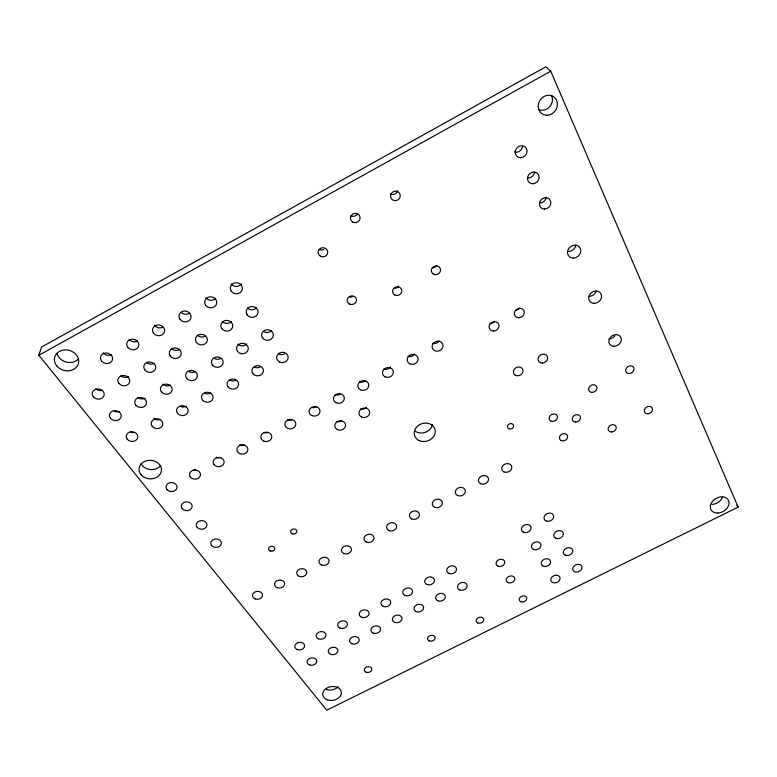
<?xml version="1.0" encoding="UTF-8"?>
<svg xmlns="http://www.w3.org/2000/svg" width="777" height="777" viewBox="0 0 777 777"><rect width="100%" height="100%" fill="white"/><g stroke="black" fill="none" stroke-linecap="round" stroke-linejoin="round"><path stroke-width="1.17" d="M38.85 355.254L41.521 347.076L545.813 66.822L550.757 71.193L738.15 507.109L326.767 710.178L38.85 355.254L550.757 71.193M736.8 505.205L738.15 507.109M338.073 686.858A9.285 6.886 -9.6 0 1 326.136 689.432M188.869 313.5A6.022 5.39 10.3 0 1 181.216 312.383M78.496 358.974A12.121 10.256 14.6 0 1 66.298 362.121A12.121 10.256 14.6 0 1 57.071 353.506M596.202 291.21A6.692 5.75 -36.4 0 1 589.277 296.309M119.299 411.519A5.866 4.934 8.7 0 1 114.355 411.286M722.571 497.047A9.81 7.401 -29.7 0 1 712.004 504.409M287.587 420.085A5.507 4.749 -5.2 0 0 287.626 428.321A5.507 4.749 -5.2 0 0 295.852 423.989A5.507 4.749 -5.2 0 0 287.587 420.085A5.429 4.711 -5 0 0 292.239 419.609M145.076 398.203A5.847 4.992 7.9 0 1 137.616 397.261M271.387 330.594A5.808 5.254 0 0 1 264.073 331.886M256.352 307.867A5.895 5.381 3.3 0 1 247.319 307.983M204.914 336.305A5.915 5.264 7 0 1 197.387 335.246M160.635 465.549A11.082 9.178 4.2 0 1 150.301 469.57A11.082 9.178 4.2 0 1 141.016 463.684M241.472 283.741A6.002 5.507 7.2 0 1 231.109 283.828M284.518 353.904A5.721 5.128 -2.7 0 1 278.807 354.011M133.702 432.575A5.769 4.827 6.7 0 1 130.789 432.012M323.863 249.407A4.759 4.507 -6.2 0 1 319.124 249.427M160.266 419.522A5.75 4.876 5.7 0 1 153.797 418.249M186.091 406.293A5.74 4.924 4.6 0 1 180.371 406.439M162.859 327.156A6.041 5.332 11.3 0 1 154.536 325.32M179.205 349.718A5.925 5.216 8.4 0 1 171.659 348.688M195.124 371.688A5.827 5.099 5.7 0 1 189.316 371.814M210.625 393.094A5.73 4.983 3.2 0 1 204.905 393.23M220.532 358.518A5.818 5.148 4.1 0 1 214.734 358.634M235.742 380.147A5.721 5.031 1.6 0 1 230.041 380.274M215.695 298.368A6.012 5.449 9 0 1 205.895 297.708M246.756 343.939A5.808 5.196 2.3 0 1 237.859 344.094M397.61 190.705A4.837 4.652 -32.3 0 1 390.384 193.929M398.64 286.13A4.613 4.254 -19.8 0 1 394.599 288.306M111.655 354.642A6.07 5.216 12.7 0 1 103.273 352.875M195.678 470.046A5.449 4.536 1.2 0 1 193.794 469.832M220.794 457.371A5.439 4.584 -0.1 0 1 216.2 457.197M244.192 444.978A5.439 4.623 -1.5 0 1 239.607 444.784M267.725 432.507A5.429 4.662 -3.1 0 1 264.005 432.624M439.209 340.996A5.497 4.895 -21.6 0 1 432.536 343.288M436.771 265.579A4.643 4.283 -27.1 0 1 432.692 267.783M341.297 420.969A5.361 4.652 -9.7 0 1 336.791 421.435M366.501 407.381A5.371 4.681 -12 0 1 360.538 408.935M137.48 341.093A6.051 5.274 12.1 0 1 129.128 339.296M154.118 363.403A5.944 5.157 9.4 0 1 146.552 362.393M170.318 385.13A5.837 5.041 6.9 0 1 162.879 384.168M352.282 296.639A4.623 4.274 -12 0 1 349.971 297.241M231.439 321.464A5.905 5.322 5.4 0 1 222.407 321.591M260.178 366.997A5.721 5.08 -0.3 0 1 254.477 367.113M414.695 353.982A5.478 4.876 -18.3 0 1 408.051 356.274M357.439 213.986A4.798 4.623 -16.5 0 1 350.874 215.666M546.153 197.387A5.934 5.332 -43.8 0 1 539.918 202.982M534.537 172.241A6.031 5.468 -46.8 0 1 528.234 177.962M102.515 390.258A5.973 5.041 10.9 0 1 95.794 388.908M614.782 335.917A6.517 5.478 -34.1 0 1 609.032 338.908M494.463 321.231A5.05 4.468 -28.1 0 1 490.015 323.582M390.326 366.899A5.458 4.847 -15.2 0 1 383.692 369.182M128.584 376.709A5.954 5.099 10.2 0 1 120.998 375.728M432.41 424.572A10.528 9.013 -17.1 0 1 425.087 432.41A10.528 9.013 -17.1 0 1 414.432 430.604M551.68 95.678A10.15 9.159 -56.5 0 1 549.358 107.061A10.15 9.159 -56.5 0 1 538.422 109.47M575.806 245.095A6.876 6.041 -39.6 0 1 568.502 251.495M519.327 308.08A5.08 4.477 -31 0 1 515.685 310.373M522.591 146.387A6.138 5.614 -50.4 0 1 514.267 151.855M365.53 380.439A5.449 4.817 -12.2 0 1 359.479 382.012M339.976 394.308A5.439 4.779 -9.6 0 1 335.411 394.774M316.035 406.993A5.439 4.749 -7.1 0 1 311.47 407.459M179.914 319.25A6.109 5.449 9.7 0 0 190.443 319.124A6.109 5.449 9.7 0 0 184.712 310.985A6.109 5.449 9.7 0 0 179.914 319.25M327.234 699.815A9.392 6.915 -9.6 0 0 341.375 692.88A9.392 6.915 -9.6 0 0 327.505 687.732A9.392 6.915 -9.6 0 0 327.234 699.815M118.852 383.362A6.041 5.148 9.8 0 0 129.235 383.148A6.041 5.148 9.8 0 0 123.349 375.485A6.041 5.148 9.8 0 0 118.852 383.362M56.663 365.782A12.296 10.363 14.2 0 0 77.661 365.452A12.296 10.363 14.2 0 0 65.346 349.883A12.296 10.363 14.2 0 0 56.663 365.782M262.412 337.723A5.886 5.303 -0.4 0 0 272.601 337.577A5.886 5.303 -0.4 0 0 267.375 329.691A5.886 5.303 -0.4 0 0 262.412 337.723M343.842 553.545A5.08 4.079 -10.2 0 0 351.515 549.65A5.08 4.079 -10.2 0 0 344.036 546.425A5.08 4.079 -10.2 0 0 343.842 553.545M373.164 633.09A4.905 3.749 -11.7 0 0 380.594 629.389A4.905 3.749 -11.7 0 0 373.455 626.515A4.905 3.749 -11.7 0 0 373.164 633.09M594.24 303.341A6.779 5.808 -36.1 0 0 601.126 294.046A6.779 5.808 -36.1 0 0 590.044 294.143A6.779 5.808 -36.1 0 0 594.24 303.341M409.683 363.743A5.546 4.924 -18.3 0 0 418.162 359.285A5.546 4.924 -18.3 0 0 410.178 355.108A5.546 4.924 -18.3 0 0 409.683 363.743M352.709 222.047A4.876 4.672 -16.5 0 0 360.101 218.007A4.876 4.672 -16.5 0 0 352.933 213.928A4.876 4.672 -16.5 0 0 352.709 222.047M110.451 418.23A5.944 4.983 8.4 0 0 120.688 417.968A5.944 4.983 8.4 0 0 114.85 410.586A5.944 4.983 8.4 0 0 110.451 418.23M532.653 183.751A6.119 5.536 -46.1 0 0 538.616 175.019A6.119 5.536 -46.1 0 0 528.593 174.932A6.119 5.536 -46.1 0 0 532.653 183.751M717.773 513.043A9.926 7.449 -29.5 0 0 728.554 500.563A9.926 7.449 -29.5 0 0 712.626 501.184A9.926 7.449 -29.5 0 0 717.773 513.043M546.687 115.219A10.295 9.275 -55.8 0 0 556.643 100.427A10.295 9.275 -55.8 0 0 540.122 100.068A10.295 9.275 -55.8 0 0 546.687 115.219M418.92 440.452A10.664 9.081 -17.1 0 0 435.246 432.051A10.664 9.081 -17.1 0 0 420.017 424.475A10.664 9.081 -17.1 0 0 418.92 440.452M140.919 474.504A11.228 9.266 3.9 0 0 160.324 473.892A11.228 9.266 3.9 0 0 149.543 460.305A11.228 9.266 3.9 0 0 140.919 474.504M270.182 550.98A3.108 2.496 -5.6 0 0 274.796 548.601A3.108 2.496 -5.6 0 0 270.105 546.649A3.108 2.496 -5.6 0 0 270.182 550.98M292.201 533.78A3.118 2.535 -6.8 0 0 296.853 531.381A3.118 2.535 -6.8 0 0 292.181 529.38A3.118 2.535 -6.8 0 0 292.201 533.78M508.741 428.749A3.176 2.661 -23.5 0 0 513.626 426.233A3.176 2.661 -23.5 0 0 509.265 423.989A3.176 2.661 -23.5 0 0 508.741 428.749M573.3 258.081A6.974 6.099 -39.1 0 0 580.283 248.368A6.974 6.099 -39.1 0 0 568.871 248.387A6.974 6.099 -39.1 0 0 573.3 258.081M614.131 346.328A6.604 5.526 -33.9 0 0 620.92 337.432A6.604 5.526 -33.9 0 0 610.149 337.587A6.604 5.526 -33.9 0 0 614.131 346.328M493.628 330.992A5.118 4.516 -27.8 0 0 498.611 323.96A5.118 4.516 -27.8 0 0 489.996 324.077A5.118 4.516 -27.8 0 0 493.628 330.992M518.813 317.706A5.157 4.526 -30.7 0 0 523.883 310.615A5.157 4.526 -30.7 0 0 515.268 310.713A5.157 4.526 -30.7 0 0 518.813 317.706M520.522 157.721A6.226 5.672 -49.6 0 0 526.534 148.786A6.226 5.672 -49.6 0 0 516.346 148.66A6.226 5.672 -49.6 0 0 520.522 157.721M544.454 209.052A6.022 5.39 -43.2 0 0 550.369 200.534A6.022 5.39 -43.2 0 0 540.501 200.476A6.022 5.39 -43.2 0 0 544.454 209.052M592.21 392.385A4.361 3.623 -30 0 0 596.658 386.577A4.361 3.623 -30 0 0 589.471 386.742A4.361 3.623 -30 0 0 592.21 392.385M611.567 431.954A4.254 3.448 -28.9 0 0 615.957 426.379A4.254 3.448 -28.9 0 0 608.964 426.573A4.254 3.448 -28.9 0 0 611.567 431.954M629.205 373.572A4.409 3.632 -32.7 0 0 633.76 367.696A4.409 3.632 -32.7 0 0 626.583 367.842A4.409 3.632 -32.7 0 0 629.205 373.572M647.736 413.762A4.293 3.458 -31.2 0 0 652.233 408.119A4.293 3.458 -31.2 0 0 645.24 408.304A4.293 3.458 -31.2 0 0 647.736 413.762M520.775 601.67A3.875 2.953 -19.2 0 0 526.767 598.717A3.875 2.953 -19.2 0 0 521.454 596.367A3.875 2.953 -19.2 0 0 520.775 601.67M477.797 622.931A3.856 2.923 -16.9 0 0 483.731 619.997A3.856 2.923 -16.9 0 0 478.341 617.715A3.856 2.923 -16.9 0 0 477.797 622.931M349.397 303.982A4.691 4.312 -12.1 0 0 356.507 300.165A4.691 4.312 -12.1 0 0 349.592 296.474A4.691 4.312 -12.1 0 0 349.397 303.982M320.474 256.225A4.827 4.555 -6.7 0 0 327.748 252.263A4.827 4.555 -6.7 0 0 320.561 248.329A4.827 4.555 -6.7 0 0 320.474 256.225M252.69 373.397A5.798 5.128 -0.7 0 0 262.733 373.203A5.798 5.128 -0.7 0 0 257.546 365.608A5.798 5.128 -0.7 0 0 252.69 373.397M237.412 351.253A5.895 5.254 1.9 0 0 247.62 351.087A5.895 5.254 1.9 0 0 242.288 343.298A5.895 5.254 1.9 0 0 237.412 351.253M221.717 328.516A5.993 5.381 4.9 0 0 232.08 328.38A5.993 5.381 4.9 0 0 226.612 320.367A5.993 5.381 4.9 0 0 221.717 328.516M205.594 305.147A6.099 5.507 8.3 0 0 216.123 305.04A6.099 5.507 8.3 0 0 210.499 296.804A6.099 5.507 8.3 0 0 205.594 305.147M227.894 386.732A5.808 5.08 1.2 0 0 237.937 386.519A5.808 5.08 1.2 0 0 232.653 379.011A5.808 5.08 1.2 0 0 227.894 386.732M212.325 364.84A5.895 5.196 3.7 0 0 222.533 364.656A5.895 5.196 3.7 0 0 217.104 356.944A5.895 5.196 3.7 0 0 212.325 364.84M196.338 342.356A6.002 5.322 6.5 0 0 206.711 342.201A6.002 5.322 6.5 0 0 201.126 334.275A6.002 5.322 6.5 0 0 196.338 342.356M279.535 361.965A5.798 5.177 -3 0 0 288.189 357.333A5.798 5.177 -3 0 0 279.458 353.001A5.798 5.177 -3 0 0 279.535 361.965M247.008 314.724A5.983 5.439 2.8 0 0 257.362 314.617A5.983 5.439 2.8 0 0 251.991 306.507A5.983 5.439 2.8 0 0 247.008 314.724M231.177 291.093A6.09 5.575 6.5 0 0 241.705 291.016A6.09 5.575 6.5 0 0 236.189 282.682A6.09 5.575 6.5 0 0 231.177 291.093M127.175 439.17A5.847 4.876 6.4 0 0 137.257 438.888A5.847 4.876 6.4 0 0 131.575 431.701A5.847 4.876 6.4 0 0 127.175 439.17M93.279 396.717A6.051 5.099 10.5 0 0 103.681 396.484A6.051 5.099 10.5 0 0 97.679 388.908A6.051 5.099 10.5 0 0 93.279 396.717M202.389 399.864A5.818 5.031 2.9 0 0 212.451 399.631A5.818 5.031 2.9 0 0 207.061 392.21A5.818 5.031 2.9 0 0 202.389 399.864M186.529 378.214A5.915 5.148 5.3 0 0 196.746 378.01A5.915 5.148 5.3 0 0 191.21 370.376A5.915 5.148 5.3 0 0 186.529 378.214M170.231 355.973A6.012 5.264 7.9 0 0 180.614 355.798A6.012 5.264 7.9 0 0 174.932 347.96A6.012 5.264 7.9 0 0 170.231 355.973M153.496 333.119A6.119 5.39 10.8 0 0 164.034 332.974A6.119 5.39 10.8 0 0 158.197 324.922A6.119 5.39 10.8 0 0 153.496 333.119M177.496 413.257A5.818 4.973 4.2 0 0 187.558 413.005A5.818 4.973 4.2 0 0 182.071 405.662A5.818 4.973 4.2 0 0 177.496 413.257M161.344 391.851A5.925 5.089 6.5 0 0 171.571 391.627A5.925 5.089 6.5 0 0 165.938 384.081A5.925 5.089 6.5 0 0 161.344 391.851M144.765 369.862A6.022 5.206 8.9 0 0 155.147 369.667A6.022 5.206 8.9 0 0 149.359 361.917A6.022 5.206 8.9 0 0 144.765 369.862M127.729 347.261A6.138 5.322 11.6 0 0 138.277 347.105A6.138 5.322 11.6 0 0 132.333 339.141A6.138 5.322 11.6 0 0 127.729 347.261M152.166 426.282A5.837 4.924 5.4 0 0 162.238 426.019A5.837 4.924 5.4 0 0 156.653 418.754A5.837 4.924 5.4 0 0 152.166 426.282M135.732 405.108A5.934 5.041 7.5 0 0 145.959 404.866A5.934 5.041 7.5 0 0 140.219 397.406A5.934 5.041 7.5 0 0 135.732 405.108M101.505 361.023A6.158 5.264 12.3 0 0 112.063 360.839A6.158 5.264 12.3 0 0 106.012 352.962A6.158 5.264 12.3 0 0 101.505 361.023M337.422 429.632A5.439 4.691 -9.8 0 0 345.629 425.34A5.439 4.691 -9.8 0 0 337.597 421.474A5.439 4.691 -9.8 0 0 337.422 429.632M361.49 416.977A5.449 4.72 -12.1 0 0 369.745 412.655A5.449 4.72 -12.1 0 0 361.771 408.741A5.449 4.72 -12.1 0 0 361.49 416.977M211.616 545.483A5.284 4.235 -2.2 0 0 220.755 545.085A5.284 4.235 -2.2 0 0 215.889 538.937A5.284 4.235 -2.2 0 0 211.616 545.483M197.076 527.282A5.361 4.332 -0.9 0 0 206.352 526.903A5.361 4.332 -0.9 0 0 201.36 520.6A5.361 4.332 -0.9 0 0 197.076 527.282M182.168 508.624A5.439 4.429 0.5 0 0 191.579 508.265A5.439 4.429 0.5 0 0 186.47 501.796A5.439 4.429 0.5 0 0 182.168 508.624M434.528 350.602A5.575 4.944 -21.4 0 0 443.045 346.115A5.575 4.944 -21.4 0 0 435.13 341.88A5.575 4.944 -21.4 0 0 434.528 350.602M384.984 376.806A5.536 4.895 -15.2 0 0 393.415 372.368A5.536 4.895 -15.2 0 0 385.373 368.259A5.536 4.895 -15.2 0 0 384.984 376.806M360.441 389.801A5.517 4.856 -12.3 0 0 368.813 385.392A5.517 4.856 -12.3 0 0 360.713 381.322A5.517 4.856 -12.3 0 0 360.441 389.801M336.023 402.709A5.517 4.827 -9.7 0 0 344.357 398.329A5.517 4.827 -9.7 0 0 336.198 394.318A5.517 4.827 -9.7 0 0 336.023 402.709M311.752 415.549A5.507 4.788 -7.3 0 0 320.037 411.198A5.507 4.788 -7.3 0 0 311.82 407.245A5.507 4.788 -7.3 0 0 311.752 415.549M263.626 441.015A5.507 4.711 -3.4 0 0 271.814 436.703A5.507 4.711 -3.4 0 0 263.49 432.857A5.507 4.711 -3.4 0 0 263.626 441.015M239.772 453.632A5.507 4.662 -1.8 0 0 247.912 449.349A5.507 4.662 -1.8 0 0 239.539 445.561A5.507 4.662 -1.8 0 0 239.772 453.632M213.966 464.559A5.517 4.623 -0.3 0 0 223.514 464.257A5.517 4.623 -0.3 0 0 218.444 457.478A5.517 4.623 -0.3 0 0 213.966 464.559M190.365 477.059A5.517 4.575 0.9 0 0 199.903 476.738A5.517 4.575 0.9 0 0 194.745 470.036A5.517 4.575 0.9 0 0 190.365 477.059M166.89 489.481A5.526 4.536 2 0 0 176.437 489.151A5.526 4.536 2 0 0 171.193 482.517A5.526 4.536 2 0 0 166.89 489.481M255.07 598.882A5.07 3.963 -5.3 0 0 262.577 595.065A5.07 3.963 -5.3 0 0 254.905 592.016A5.07 3.963 -5.3 0 0 255.07 598.882M277.088 587.635A5.07 3.992 -6.4 0 0 284.635 583.799A5.07 3.992 -6.4 0 0 277.01 580.71A5.07 3.992 -6.4 0 0 277.088 587.635M299.223 576.34A5.07 4.021 -7.6 0 0 306.808 572.474A5.07 4.021 -7.6 0 0 299.232 569.337A5.07 4.021 -7.6 0 0 299.223 576.34M321.474 564.976A5.08 4.05 -8.9 0 0 329.108 561.091A5.08 4.05 -8.9 0 0 321.571 557.915A5.08 4.05 -8.9 0 0 321.474 564.976M366.336 542.064A5.089 4.108 -11.6 0 0 374.048 538.14A5.089 4.108 -11.6 0 0 366.618 534.877A5.089 4.108 -11.6 0 0 366.336 542.064M388.947 530.516A5.099 4.138 -13.2 0 0 396.697 526.573A5.099 4.138 -13.2 0 0 389.316 523.261A5.099 4.138 -13.2 0 0 388.947 530.516M411.674 518.91A5.109 4.167 -14.8 0 0 419.473 514.937A5.109 4.167 -14.8 0 0 412.14 511.587A5.109 4.167 -14.8 0 0 411.674 518.91M434.528 507.235A5.118 4.186 -16.4 0 0 442.366 503.253A5.118 4.186 -16.4 0 0 435.081 499.844A5.118 4.186 -16.4 0 0 434.528 507.235M457.507 495.503A5.128 4.206 -18.2 0 0 465.384 491.491A5.128 4.206 -18.2 0 0 458.158 488.043A5.128 4.206 -18.2 0 0 457.507 495.503M480.604 483.702A5.148 4.225 -19.9 0 0 488.529 479.671A5.148 4.225 -19.9 0 0 481.351 476.184A5.148 4.225 -19.9 0 0 480.604 483.702M503.836 471.843A5.167 4.244 -21.7 0 0 511.8 467.793A5.167 4.244 -21.7 0 0 504.671 464.248A5.167 4.244 -21.7 0 0 503.836 471.843M459.595 589.908A4.934 3.836 -16.5 0 0 467.171 586.14A4.934 3.836 -16.5 0 0 460.227 583.1A4.934 3.836 -16.5 0 0 459.595 589.908M448.873 573.416A4.992 3.924 -16.2 0 0 456.536 569.58A4.992 3.924 -16.2 0 0 449.465 566.472A4.992 3.924 -16.2 0 0 448.873 573.416M437.82 600.786A4.924 3.817 -15.2 0 0 445.367 597.027A4.924 3.817 -15.2 0 0 438.364 594.036A4.924 3.817 -15.2 0 0 437.82 600.786M426.874 584.459A4.983 3.904 -14.8 0 0 434.498 580.652A4.983 3.904 -14.8 0 0 427.389 577.573A4.983 3.904 -14.8 0 0 426.874 584.459M416.151 611.606A4.915 3.798 -14 0 0 423.659 607.876A4.915 3.798 -14 0 0 416.618 604.924A4.915 3.798 -14 0 0 416.151 611.606M404.992 595.444A4.973 3.885 -13.6 0 0 412.577 591.656A4.973 3.885 -13.6 0 0 405.419 588.616A4.973 3.885 -13.6 0 0 404.992 595.444M394.599 622.377A4.905 3.768 -12.8 0 0 402.068 618.657A4.905 3.768 -12.8 0 0 394.978 615.743A4.905 3.768 -12.8 0 0 394.599 622.377M383.226 606.381A4.963 3.856 -12.3 0 0 390.763 602.602A4.963 3.856 -12.3 0 0 383.556 599.611A4.963 3.856 -12.3 0 0 383.226 606.381M361.558 617.259A4.963 3.836 -11.1 0 0 369.065 613.5A4.963 3.836 -11.1 0 0 361.81 610.547A4.963 3.836 -11.1 0 0 361.558 617.259M351.826 643.744A4.895 3.73 -10.6 0 0 359.217 640.063A4.895 3.73 -10.6 0 0 352.039 637.227A4.895 3.73 -10.6 0 0 351.826 643.744M340.015 628.078A4.953 3.807 -10 0 0 347.484 624.339A4.953 3.807 -10 0 0 340.18 621.425A4.953 3.807 -10 0 0 340.015 628.078M330.594 654.351A4.895 3.7 -9.6 0 0 337.956 650.689A4.895 3.7 -9.6 0 0 330.73 647.892A4.895 3.7 -9.6 0 0 330.594 654.351M318.57 638.84A4.953 3.778 -9 0 0 326 635.12A4.953 3.778 -9 0 0 318.657 632.245A4.953 3.778 -9 0 0 318.57 638.84M309.469 664.898A4.885 3.671 -8.6 0 0 316.793 661.256A4.885 3.671 -8.6 0 0 309.518 658.498A4.885 3.671 -8.6 0 0 309.469 664.898M297.241 649.553A4.944 3.759 -8 0 0 304.633 645.852A4.944 3.759 -8 0 0 297.241 643.016A4.944 3.759 -8 0 0 297.241 649.553M552.641 582.507A4.808 3.681 -21.1 0 0 560.091 578.836A4.808 3.681 -21.1 0 0 553.603 575.864A4.808 3.681 -21.1 0 0 552.641 582.507M574.494 571.687A4.827 3.691 -22.3 0 0 581.992 567.997A4.827 3.691 -22.3 0 0 575.543 564.986A4.827 3.691 -22.3 0 0 574.494 571.687M543.113 566.132A4.866 3.759 -21.1 0 0 550.64 562.402A4.866 3.759 -21.1 0 0 544.055 559.353A4.866 3.759 -21.1 0 0 543.113 566.132M565.2 555.147A4.885 3.778 -22.3 0 0 572.766 551.398A4.885 3.778 -22.3 0 0 566.219 548.309A4.885 3.778 -22.3 0 0 565.2 555.147M533.372 549.378A4.924 3.856 -21 0 0 540.977 545.59A4.924 3.856 -21 0 0 534.285 542.453A4.924 3.856 -21 0 0 533.372 549.378M555.681 538.218A4.944 3.866 -22.4 0 0 563.325 534.411A4.944 3.866 -22.4 0 0 556.682 531.235A4.944 3.866 -22.4 0 0 555.681 538.218M523.397 532.235A4.983 3.943 -21 0 0 531.079 528.379A4.983 3.943 -21 0 0 524.281 525.155A4.983 3.943 -21 0 0 523.397 532.235M545.94 520.901A5.002 3.953 -22.4 0 0 553.671 517.035A5.002 3.953 -22.4 0 0 546.911 513.762A5.002 3.953 -22.4 0 0 545.94 520.901M433.352 274.096A4.711 4.332 -26.8 0 0 440.549 270.25A4.711 4.332 -26.8 0 0 433.857 266.462A4.711 4.332 -26.8 0 0 433.352 274.096M395.211 200.67A4.905 4.701 -31.3 0 0 399.728 193.551A4.905 4.701 -31.3 0 0 391.336 193.502A4.905 4.701 -31.3 0 0 395.211 200.67M394.697 294.901A4.672 4.303 -19.7 0 0 401.826 291.084A4.672 4.303 -19.7 0 0 395.056 287.383A4.672 4.303 -19.7 0 0 394.697 294.901M429.254 640.908A3.856 2.914 -14.4 0 0 435.139 638.004A3.856 2.914 -14.4 0 0 429.642 635.761A3.856 2.914 -14.4 0 0 429.254 640.908M366.074 672.202A3.836 2.865 -11.3 0 0 371.872 669.337A3.836 2.865 -11.3 0 0 366.278 667.19A3.836 2.865 -11.3 0 0 366.074 672.202M507.993 582.595A4.429 3.419 -19 0 0 514.821 579.205A4.429 3.419 -19 0 0 508.731 576.476A4.429 3.419 -19 0 0 507.993 582.595M497.882 566.093A4.477 3.496 -18.9 0 0 504.778 562.655A4.477 3.496 -18.9 0 0 498.581 559.838A4.477 3.496 -18.9 0 0 497.882 566.093M515.345 375.281A4.983 4.274 -26.7 0 0 523.008 371.309A4.983 4.274 -26.7 0 0 516.2 367.618A4.983 4.274 -26.7 0 0 515.345 375.281M542.268 363.024A5.012 4.283 -29.1 0 0 547.27 356.245A5.012 4.283 -29.1 0 0 538.917 356.39A5.012 4.283 -29.1 0 0 542.268 363.024M561.052 440.452A4.244 3.487 -26.1 0 0 567.608 437.111A4.244 3.487 -26.1 0 0 561.926 434.139A4.244 3.487 -26.1 0 0 561.052 440.452M575.815 422.057A4.293 3.535 -27.7 0 0 580.166 416.394A4.293 3.535 -27.7 0 0 573.057 416.589A4.293 3.535 -27.7 0 0 575.815 422.057M550.835 420.949A4.303 3.574 -26.5 0 0 557.459 417.55A4.303 3.574 -26.5 0 0 551.68 414.491A4.303 3.574 -26.5 0 0 550.835 420.949"/></g></svg>
